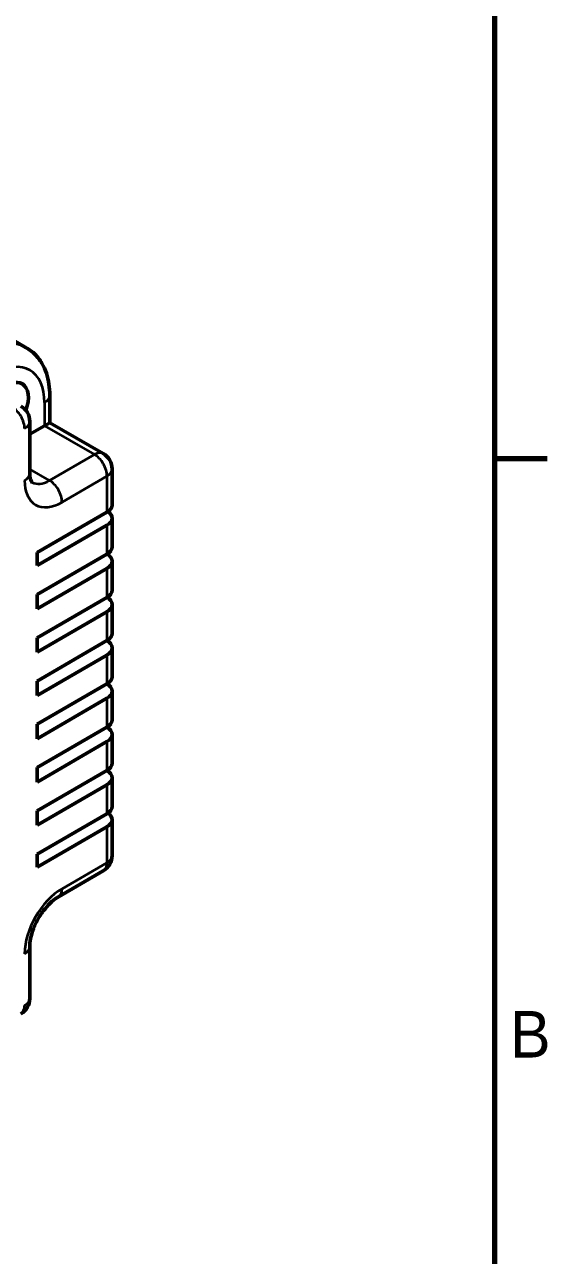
# Model space of a CAD drawing. Header units: millimetres. Extents: x -463 to 492, y -65 to 271.
# Drawn here: x -129.4 to -99.8, y 160.6 to 230.3 of the extents above; entities that cross this region are included whole.
import ezdxf

# ---------------------------------------------------------------- set-up
doc = ezdxf.new("R2010")
doc.units = ezdxf.units.MM
for name, color, linetype, lineweight in [('경계(ISO)', 7, 'Continuous', 70), ('외형선(ISO)', 7, 'Continuous', 50), ('좁은 외형선(ISO)', 7, 'Continuous', 35)]:
    doc.layers.add(name, color=color, linetype=linetype, lineweight=lineweight)
doc.styles.add('레이블 문자 (JIS)', font='')
doc.styles.get('레이블 문자 (JIS)').set_extended_font_data('Gulim')

# ---------------------------------------------------------------- blocks, each defined once
blk = doc.blocks.new('경계 Default Border')
at = {"layer": '경계(ISO)'}
blk.add_line((410, 222.75), (413.4, 222.75), dxfattribs=at)
at = {"layer": '경계(ISO)', "flags": 128}
blk.add_lwpolyline([(10, 10), (10, 287), (410, 287), (410, 10), (10, 10)], dxfattribs=at)
at = {"layer": '경계(ISO)', "insert": (411.013, 184.121), "char_height": 3, "attachment_point": 7, "style": '레이블 문자 (JIS)'}
blk.add_mtext('B', dxfattribs=at)

msp = doc.modelspace()

# ---------------------------------------------------------------- linework, layer by layer
at = {"layer": '외형선(ISO)', "color": 0}
for p, q in [((-129.31325, 212.005), (-131.94462, 213.52422)), ((-127.98482, 209.30786), (-127.98482, 207.76232)), ((-129.11619, 204.89878), (-129.11619, 207.83817)), ((-128.27772, 207.59322), (-129.11619, 207.10912)), ((-128.27772, 207.59322), (-127.98482, 207.76232)), ((-127.98482, 207.76232), (-124.94929, 206.00975)), ((-124.44929, 203.10249), (-124.44929, 205.14373)), ((-128.70198, 200.40805), (-124.74218, 202.69424)), ((-124.44929, 202.36764), (-124.44929, 200.73465)), ((-128.70198, 199.6732), (-124.74218, 201.95939)), ((-128.70198, 199.6732), (-128.70198, 200.40805)), ((-128.70198, 198.04021), (-124.74218, 200.3264)), ((-128.70198, 197.22371), (-124.74218, 199.5099)), ((-124.44929, 199.91815), (-124.44929, 198.28516)), ((-128.70198, 197.22371), (-128.70198, 198.04021)), ((-128.70198, 195.59072), (-124.74218, 197.87691)), ((-124.44929, 197.46866), (-124.44929, 195.83567)), ((-128.70198, 194.77422), (-124.74218, 197.06041)), ((-128.70198, 194.77422), (-128.70198, 195.59072)), ((-128.70198, 193.14123), (-124.74218, 195.42742)), ((-128.70198, 192.32473), (-124.74218, 194.61092)), ((-124.44929, 195.01917), (-124.44929, 193.38618)), ((-128.70198, 192.32473), (-128.70198, 193.14123)), ((-128.70198, 190.69174), (-124.74218, 192.97793)), ((-124.44929, 192.56968), (-124.44929, 190.93669)), ((-128.70198, 189.87524), (-124.74218, 192.16143)), ((-128.70198, 189.87524), (-128.70198, 190.69174)), ((-128.70198, 188.24225), (-124.74218, 190.52844)), ((-128.70198, 187.42575), (-124.74218, 189.71194)), ((-124.44929, 190.12019), (-124.44929, 188.4872)), ((-128.70198, 187.42575), (-128.70198, 188.24225)), ((-128.70198, 185.79276), (-124.74218, 188.07895)), ((-124.44929, 187.6707), (-124.44929, 186.03771)), ((-128.70198, 184.97626), (-124.74218, 187.26245)), ((-128.70198, 184.97626), (-128.70198, 185.79276)), ((-128.70198, 183.34327), (-124.74218, 185.62946)), ((-124.44929, 183.26162), (-124.44929, 185.30286)), ((-124.74218, 184.89461), (-128.70198, 182.60842)), ((-128.70198, 182.60842), (-128.70198, 183.34327)), ((-127.49487, 180.9259), (-124.94929, 182.39559)), ((-129.11619, 175.1783), (-129.11619, 178.11769))]:
    msp.add_line(p, q, dxfattribs=at)
for centre, start, end in [((-130.11619, 207.83817), 0, 60), ((-125.44929, 205.14373), 0, 60), ((-125.44929, 183.26162), 300, 0), ((-130.11619, 175.1783), 300, 0)]:
    msp.add_arc(centre, 1, start, end, dxfattribs=at)
for centre, major_axis, start_param, end_param in [((-130.39904, 208.49136), (0.85, 1.47224), 5.01498868, 7.50848055), ((-125.44929, 203.10249), (1, 0), 5.49778714, 6.28318531), ((-125.44929, 202.36764), (1, 0), 5.49778714, 6.9730024), ((-125.44929, 200.73465), (1, 0), 5.49778714, 6.28318531), ((-125.44929, 199.91815), (1, 0), 5.49778714, 7.06858347), ((-125.44929, 198.28516), (1, 0), 5.49778714, 6.28318531), ((-125.44929, 197.46866), (1, 0), 5.49778714, 7.06858347), ((-125.44929, 195.83567), (1, 0), 5.49778714, 6.28318531), ((-125.44929, 195.01917), (1, 0), 5.49778714, 7.06858347), ((-125.44929, 193.38618), (1, 0), 5.49778714, 6.28318531), ((-125.44929, 192.56968), (1, 0), 5.49778714, 7.06858347), ((-125.44929, 190.93669), (1, 0), 5.49778714, 6.28318531), ((-125.44929, 190.12019), (1, 0), 5.49778714, 7.06858347), ((-125.44929, 188.4872), (1, 0), 5.49778714, 6.28318531), ((-125.44929, 187.6707), (1, 0), 5.49778714, 7.06858347), ((-125.44929, 186.03771), (1, 0), 5.49778714, 6.28318531), ((-125.44929, 185.30286), (1, 0), 5.49778714, 6.9730024)]:
    msp.add_ellipse(centre, major_axis=major_axis, ratio=0.57735027, start_param=start_param, end_param=end_param, dxfattribs=at)
for points, knots in [([(-129.31325, 212.005), (-129.12999, 211.89919), (-128.96153, 211.76816), (-128.66589, 211.46899), (-128.53866, 211.30117), (-128.3266, 210.94302), (-128.24154, 210.75275), (-128.10911, 210.35857), (-128.06163, 210.15458), (-127.99949, 209.73743), (-127.98482, 209.52421), (-127.98482, 209.30786)], [3.926990817, 3.926990817, 3.926990817, 3.926990817, 4.08407045, 4.08407045, 4.241150082, 4.241150082, 4.398229715, 4.398229715, 4.555309348, 4.555309348, 4.71238898, 4.71238898, 4.71238898, 4.71238898]), ([(-129.11619, 204.89878), (-129.11619, 204.81587), (-129.11046, 204.74161), (-129.09152, 204.61441), (-129.07831, 204.56155), (-129.05057, 204.47898), (-129.03614, 204.44936), (-129.01288, 204.41008), (-129.00428, 204.40037), (-128.99524, 204.39123), (-128.99487, 204.39147), (-128.99487, 204.39147)], [4.71238898, 4.71238898, 4.71238898, 4.71238898, 4.869468613, 4.869468613, 5.026548246, 5.026548246, 5.183627878, 5.183627878, 5.340707511, 5.340707511, 5.497787144, 5.497787144, 5.497787144, 5.497787144]), ([(-127.49487, 180.9259), (-127.60784, 180.86068), (-127.73209, 180.77234), (-127.99071, 180.54769), (-128.12523, 180.40919), (-128.38535, 180.09193), (-128.51039, 179.91185), (-128.73226, 179.53103), (-128.82865, 179.33007), (-128.98014, 178.93524), (-129.0357, 178.74133), (-129.10193, 178.39875), (-129.11619, 178.24763), (-129.11619, 178.11769)], [3.14159265, 3.14159265, 3.14159265, 3.14159265, 3.38871915, 3.38871915, 3.64920179, 3.64920179, 3.9201507, 3.9201507, 4.19498965, 4.19498965, 4.46620773, 4.46620773, 4.71238898, 4.71238898, 4.71238898, 4.71238898])]:
    msp.add_open_spline(points, degree=3, knots=knots, dxfattribs=at)
at = {"layer": '좁은 외형선(ISO)', "color": 0}
for p, q in [((-128.27772, 208.89961), (-128.27772, 207.59322)), ((-128.27772, 207.59322), (-125.44929, 205.96023)), ((-125.44929, 205.96023), (-127.99487, 204.49053)), ((-127.99487, 204.49053), (-129.11619, 205.13793)), ((-127.28777, 203.26579), (-124.74218, 204.73548)), ((-124.74218, 204.73548), (-124.74218, 202.69424)), ((-124.74218, 201.95939), (-124.74218, 200.3264)), ((-124.74218, 199.5099), (-124.74218, 197.87691)), ((-124.74218, 197.06041), (-124.74218, 195.42742)), ((-124.74218, 194.61092), (-124.74218, 192.97793)), ((-124.74218, 192.16143), (-124.74218, 190.52844)), ((-124.74218, 189.71194), (-124.74218, 188.07895)), ((-124.74218, 187.26245), (-124.74218, 185.62946)), ((-124.74218, 184.89461), (-124.74218, 182.85337)), ((-124.74218, 182.85337), (-127.28777, 181.38368))]:
    msp.add_line(p, q, dxfattribs=at)
for centre, major_axis, start_param, end_param in [((-131.81325, 207.67487), (2.5, 4.33013), 0, 0.78539816), ((-131.10614, 207.26662), (2, 3.4641), 5.49778714, 7.06858347), ((-128.98482, 209.30786), (1, 0), 5.49778714, 6.28318531), ((-130.11619, 207.83817), (0.5, -0.86603), 0.78539816, 2.35619449), ((-130.11619, 207.83817), (1, 0), 5.49778714, 6.28318531), ((-125.44929, 205.14373), (0.5, 0.86603), 0, 0.78539816), ((-125.44929, 205.14373), (0.5, -0.86603), 0.78539816, 2.35619449), ((-130.11619, 204.89878), (1, 0), 5.49778714, 6.28318531), ((-125.44929, 205.14373), (1, 0), 5.49778714, 6.28318531), ((-127.28777, 205.71528), (-1.5, -2.59808), 5.49778714, 7.06858347), ((-127.99487, 206.12352), (-1, -1.73205), 0, 0.78539816), ((-127.99487, 203.67403), (0.5, -0.86603), 0.78539816, 2.35619449), ((-125.44929, 183.26162), (1, 0), 5.49778714, 6.28318531), ((-125.44929, 183.26162), (0.5, -0.86603), 0, 0.78539816), ((-127.28777, 178.93419), (-1.5, -2.59808), 3.92699082, 5.49778714), ((-127.99487, 181.79193), (0.5, -0.86603), 0, 0.78539816), ((-130.11619, 178.11769), (1, 0), 5.49778714, 6.28318531), ((-130.11619, 175.1783), (1, 0), 5.49778714, 6.28318531), ((-130.11619, 175.1783), (0.5, -0.86603), 0, 0.78539816)]:
    msp.add_ellipse(centre, major_axis=major_axis, ratio=0.57735027, start_param=start_param, end_param=end_param, dxfattribs=at)

# ---------------------------------------------------------------- block references
at = {"color": 0, "xscale": 0.8778375, "yscale": 0.8778375, "zscale": 0.8778375}
msp.add_blockref('경계 Default Border', (-462.70924, 10.20309), dxfattribs=at)

doc.saveas('drawing.dxf')
